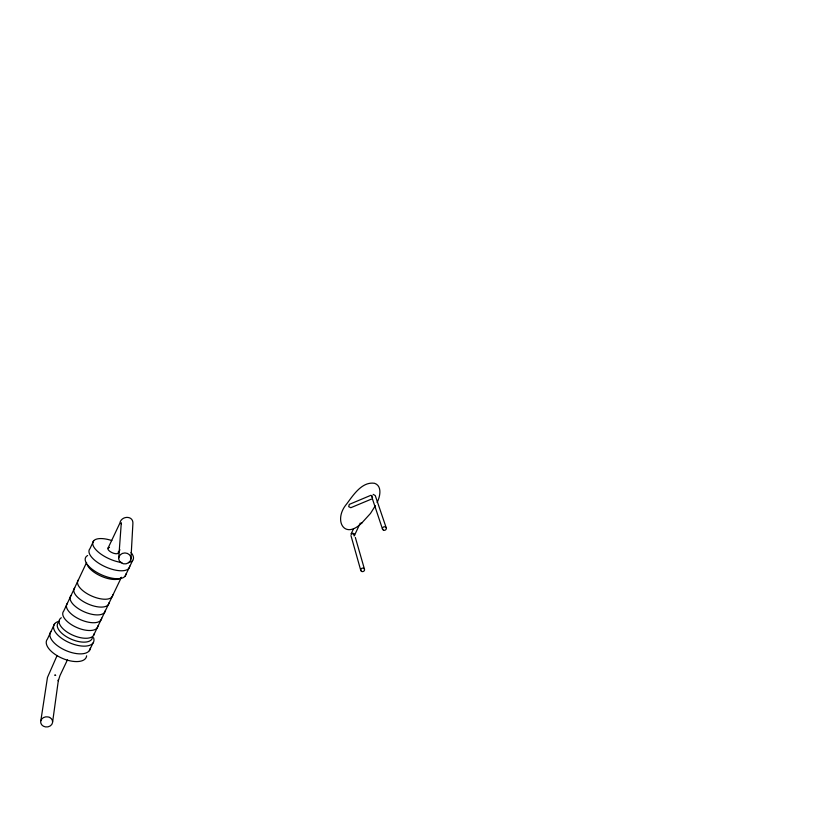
<?xml version="1.0" encoding="UTF-8"?>
<svg xmlns="http://www.w3.org/2000/svg" width="813" height="813" viewBox="0 0 813 813"><rect width="100%" height="100%" fill="white"/><g stroke="black" fill="none" stroke-linecap="round" stroke-linejoin="round"><path stroke-width="1.22" d="M130.944 559.039A6.148 5.488 -2.3 0 0 122.417 553.409A6.148 5.488 -2.3 0 0 121.157 562.86A6.148 5.488 -2.3 0 0 130.944 559.039L132.875 523.928C133.82 515.157 121.127 515.503 119.836 523.226L108.068 548.064M118.739 557.85L121.3 522.84L121.289 523.979M52.642 721.792L58.455 679.658L58.272 680.877L59.989 675.562L67.438 659.871M40.843 720.674L47.469 677.453L57.113 655.491M377.1 502.464C380.047 496.916 382.466 485.961 374.569 483.298C361.897 481.347 353.177 495.31 346.633 504.009C333.076 519.893 344.163 540.787 362.161 522.617M354.529 535.3L360.271 523.023M351.003 534.161L353.645 528.541M54.644 623.734L47.418 639.079A21.545 10.366 23.2 0 0 62.418 658.378A21.545 10.366 23.2 0 0 86.635 655.806M93.698 540.747L89.958 548.694A21.931 9.106 23.9 0 0 105.842 567.027A21.931 9.106 23.9 0 0 129.704 566.092M86.615 562.444L63.699 611.091A18.841 8.669 23.4 0 0 76.991 627.595A18.841 8.669 23.4 0 0 97.956 625.827M118.312 553.094L119.918 549.73M93.444 635.634L121.422 577.291A19.024 8.049 23.8 0 1 103.708 577.23A19.024 8.049 23.8 0 1 87.133 564.568M89.328 650.695L92.997 643.032M125.09 576.204L132.671 560.401M375.342 505.737L370.474 513.46L361.775 522.993M370.911 495.29L349.285 504.385L348.706 506.682L350.799 507.708L372.445 498.684M373.177 494.365L375.26 495.584L386.236 527.871M372.496 499.091L382.547 529.222M355.332 537.444L364.468 569.191M350.952 535.554L360.799 570.533M105.355 610.39A18.902 8.476 23.5 0 1 84.45 611.915A18.902 8.476 23.5 0 1 71.016 595.563M109.074 602.646A18.923 8.384 23.6 0 1 88.19 604.049A18.923 8.384 23.6 0 1 74.694 587.758M101.645 618.124A18.872 8.577 23.5 0 1 80.711 619.77A18.872 8.577 23.5 0 1 67.347 603.337M94.278 633.5A18.811 8.76 23.3 0 1 71.788 634.719A18.811 8.76 23.3 0 1 61.321 617.748M92.438 637.331A18.801 8.811 23.3 0 1 71.432 639.282A18.801 8.811 23.3 0 1 58.241 622.677M93.536 637.626A21.605 10.163 23.3 0 1 68.068 642.087A21.605 10.163 23.3 0 1 59.278 621.254M90.294 648.195A21.575 10.264 23.2 0 1 66.097 650.634A21.575 10.264 23.2 0 1 51.026 631.416M131.045 552.494A21.961 8.994 23.9 0 1 128.393 562.555M121.859 562.555A21.961 8.994 23.9 0 1 93.343 546.031A21.961 8.994 23.9 0 1 111.848 540.564M112.794 594.872A18.953 8.293 23.7 0 1 91.94 596.142A18.953 8.293 23.7 0 1 78.383 579.933M125.934 573.948A21.89 9.217 23.8 0 1 100.304 574.242A21.89 9.217 23.8 0 1 87.631 555.513M118.332 551.793A5.732 2.348 23.9 0 1 115.375 553.673A5.732 2.348 23.9 0 1 108.79 550.431A5.732 2.348 23.9 0 1 109.481 547.444M352.954 533.867A1.85 0.955 23.5 0 0 352.059 533.674L351.318 533.867L352.11 533.419A1.85 1.636 -10.2 0 1 354.509 535.218L354.072 535.94L354.458 535.462A1.85 0.955 23.5 0 0 353.391 534.07M371.775 496.936A1.87 1.728 -26.4 0 1 371.683 496.489L371.846 495.534A1.87 1.596 65.5 0 0 371.988 496.936M372.588 497.688A1.87 1.596 65.5 0 1 372.252 497.353M49.613 717.422L48.16 716.934A5.996 5.102 -2.1 0 0 40.752 722.869A5.996 5.102 -2.1 0 0 50.121 726.009A5.996 5.102 -2.1 0 0 49.613 717.422M55.609 675.339L54.938 675.105L55.609 675.339M383.523 530.198A1.961 1.768 -19.4 0 0 386.327 528.318A1.961 1.768 -19.4 0 0 383.319 527.109A1.961 1.768 -19.4 0 0 383.523 530.198M361.775 571.488A1.951 1.738 -17.4 0 0 364.559 569.628A1.951 1.738 -17.4 0 0 361.561 568.46A1.951 1.738 -17.4 0 0 361.775 571.488"/></g></svg>
